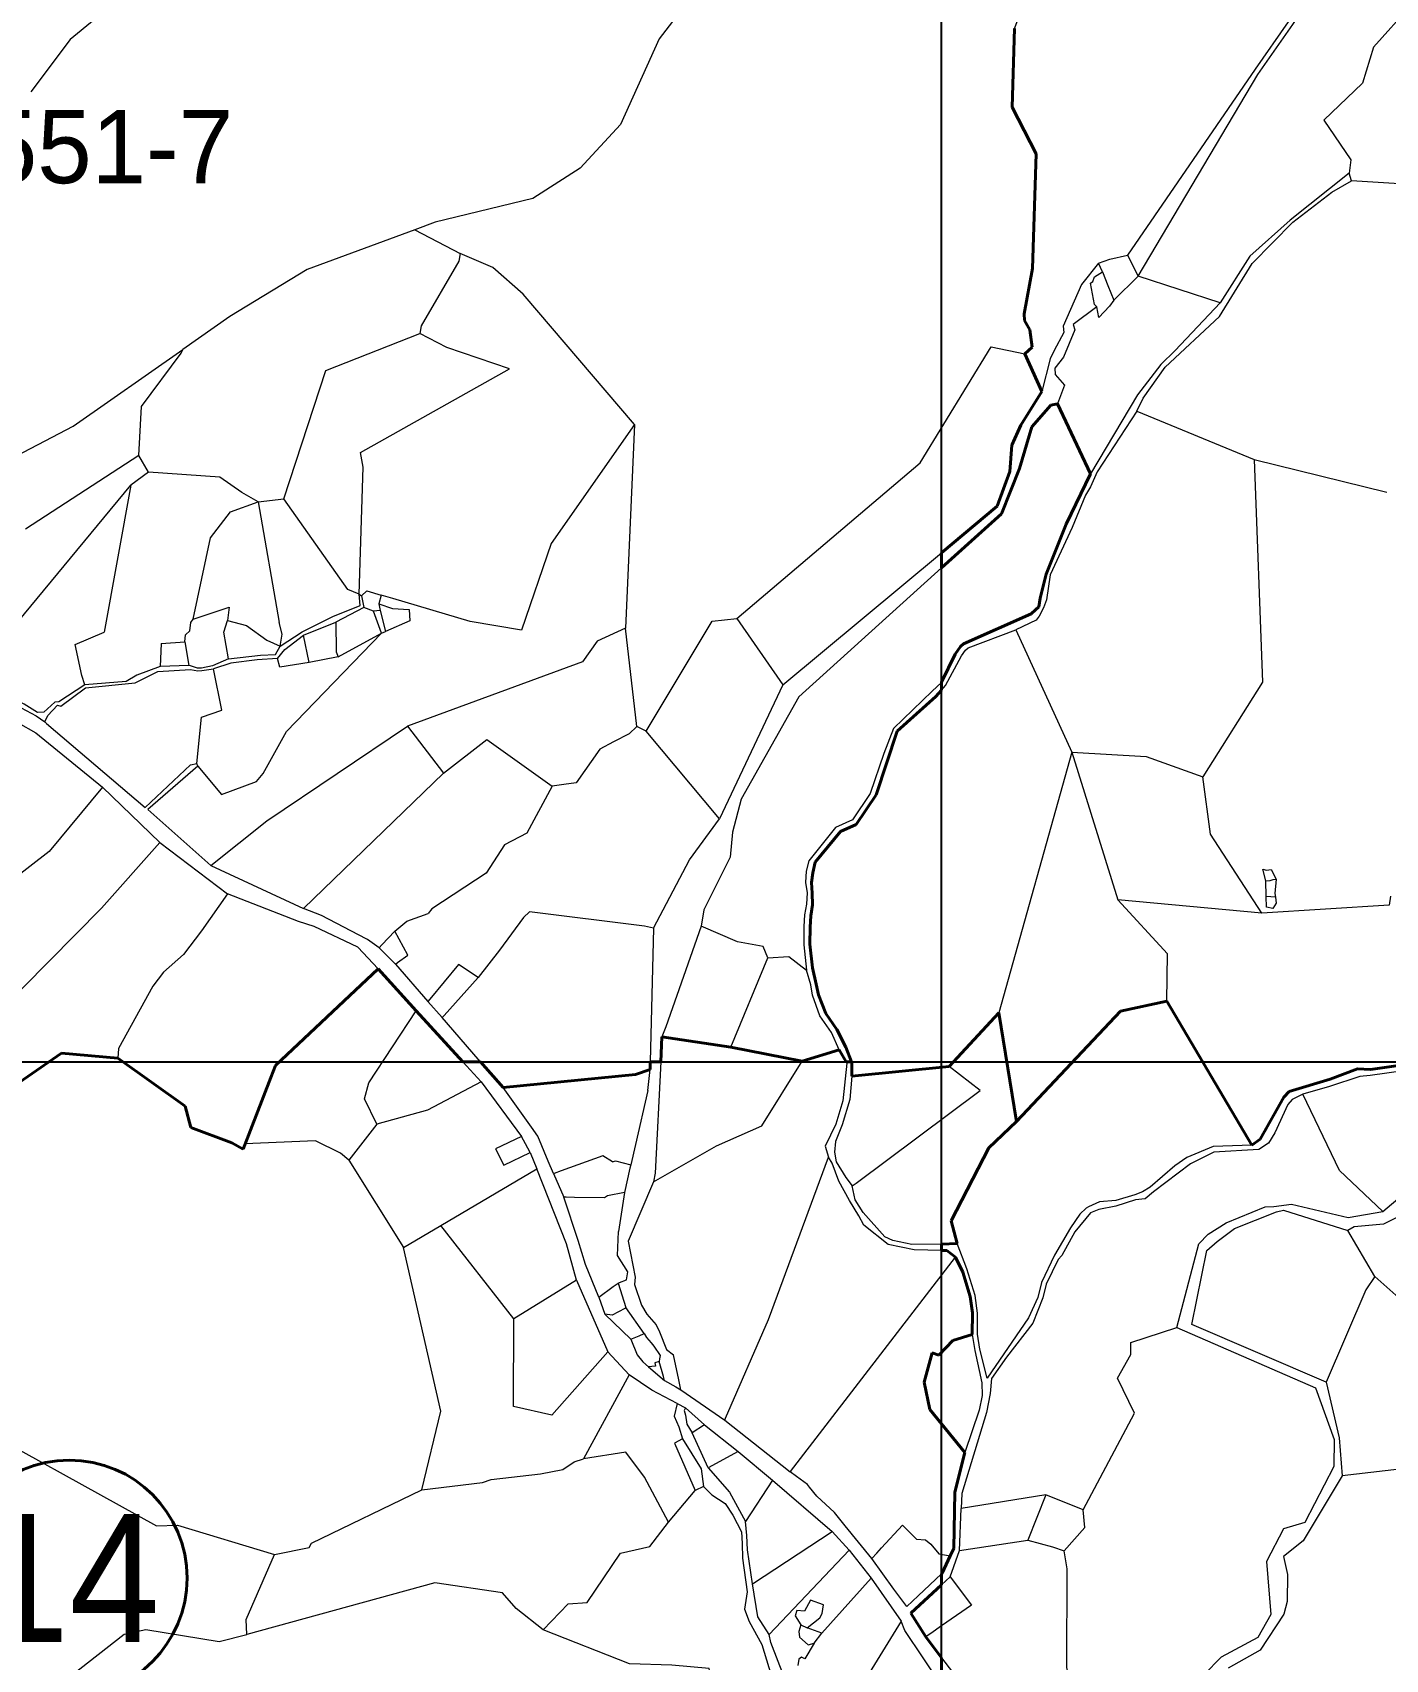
# Model space of a CAD drawing. Header units: metres. Extents: x 548568 to 557107, y 1817749 to 1829427.
# Drawn here: x 551503 to 552243, y 1823674 to 1824562 of the extents above; entities that cross this region are included whole.
import ezdxf
from ezdxf.enums import TextEntityAlignment as Align

# ---------------------------------------------------------------- set-up
doc = ezdxf.new("R2010")
doc.units = ezdxf.units.M
doc.header["$LTSCALE"] = 28
doc.linetypes.add('LONG_DASHED', pattern=[7.5, 6, -1.5])
for name, color, linetype, lineweight in [('10', 7, 'Continuous', 13), ('23', 7, 'Continuous', 13), ('31', 7, 'Continuous', 13), ('32', 7, 'Continuous', 13), ('34', 7, 'LONG_DASHED', 40), ('54', 7, 'Continuous', 25), ('63', 7, 'Continuous', 40)]:
    doc.layers.add(name, color=color, linetype=linetype, lineweight=lineweight)
doc.layers.add('55', color=7, linetype='Continuous')

msp = doc.modelspace()

# ---------------------------------------------------------------- linework, layer by layer
at = {"layer": '10'}
for p, q in [((552299.75, 1824476.6), (552224.05, 1824481.28)), ((551712.19, 1824454.57), (551737.1, 1824441.5)), ((552107.49, 1824429.22), (552094.22, 1824416.03)), ((552152.24, 1824414.69), (552107.49, 1824429.22)), ((552054.92, 1824366.16), (552045.62, 1824386.83)), ((552054.92, 1824366.16), (552045.62, 1824386.83)), ((552081.38, 1824321.28), (552063.4, 1824359.49)), ((552081.38, 1824321.28), (552063.4, 1824359.49)), ((552106.7, 1824355.47), (552170.83, 1824329.14)), ((551832.24, 1824348.11), (551827.33, 1824236.94)), ((551561.55, 1824331.28), (551499.64, 1824290.94)), ((551566.71, 1824322.21), (551561.55, 1824331.28)), ((552170.83, 1824329.14), (552243.34, 1824311.14)), ((551566.71, 1824322.21), (551557.19, 1824315.08)), ((551468.07, 1824207.48), (551557.19, 1824315.08)), ((551557.19, 1824315.08), (551542.54, 1824234.71)), ((551626.69, 1824306), (551640.64, 1824307.65)), ((551626.69, 1824306), (551638.17, 1824240.07)), ((551888.18, 1824242.15), (551913.37, 1824205.89)), ((551833.62, 1824183.12), (551827.33, 1824236.94)), ((552040.65, 1824236.09), (552071.26, 1824169.19)), ((552071.26, 1824169.19), (552031.36, 1824026.82)), ((552071.26, 1824169.19), (552096.35, 1824088.46)), ((551651.41, 1824083.79), (551727.97, 1824157.63)), ((552177.43, 1824090.34), (552177.27, 1824098.83)), ((552175.07, 1824081.18), (552096.35, 1824088.46)), ((552182.45, 1824089.96), (552177.43, 1824090.34)), ((551707.92, 1824076.81), (551719.51, 1824081.14)), ((551701.41, 1824071.38), (551707.92, 1824076.81)), ((551701.7, 1824053.4), (551702.82, 1824054.2)), ((552004.25, 1823997.43), (552031.36, 1824026.82)), ((552004.25, 1823997.43), (552031.36, 1824026.82)), ((552040.97, 1823967.49), (552031.36, 1824026.82)), ((552040.97, 1823967.49), (552031.36, 1824026.82)), ((552169.6, 1823954.57), (552123.12, 1824033.21)), ((552169.6, 1823954.57), (552123.12, 1824033.21)), ((551884.87, 1824007.96), (551847.28, 1824013.75)), ((551923.88, 1824000.39), (551944.19, 1824006.65)), ((551923.88, 1824000.39), (551944.19, 1824006.65)), ((551832.75, 1823993.15), (551760.61, 1823985.95)), ((551840.76, 1823995.88), (551832.75, 1823993.15)), ((551840.76, 1823995.88), (551832.75, 1823993.15)), ((551950.94, 1823992.2), (552004.25, 1823997.43)), ((551950.94, 1823992.2), (552004.25, 1823997.43)), ((551691.49, 1823965.93), (551676.17, 1823946.34)), ((551676.17, 1823946.34), (551706.12, 1823898.58)), ((551726.42, 1823910.54), (551778.99, 1823941.53)), ((551826.74, 1823928.62), (551817.5, 1823926.84)), ((551817.5, 1823926.84), (551815.87, 1823925.69)), ((551706.12, 1823898.58), (551726.42, 1823910.54)), ((551766.42, 1823859.62), (551726.42, 1823910.54)), ((552236.85, 1823882.84), (552222.04, 1823907.93)), ((551800.6, 1823880.76), (551766.42, 1823859.62)), ((551829.31, 1823829.08), (551804.35, 1823783.18)), ((551881.57, 1823804.26), (551882.04, 1823805.35)), ((551870.59, 1823801.65), (551863.83, 1823797.4)), ((551888.87, 1823787.23), (551872.61, 1823778.32)), ((551869.94, 1823768.07), (551865.45, 1823765.86)), ((551907.75, 1823771.56), (551892.99, 1823748.95)), ((551850.79, 1823748.56), (551865.45, 1823765.86)), ((552056.94, 1823763.48), (552010.67, 1823756.1)), ((552056.94, 1823763.48), (552047.19, 1823738.65)), ((552077.37, 1823755.27), (552056.94, 1823763.48)), ((551896.67, 1823714.81), (551940.36, 1823743.51)), ((551949.61, 1823733.21), (551905.8, 1823687.14)), ((552009.86, 1823733.07), (552047.19, 1823738.65)), ((551923.14, 1823692.52), (551926.69, 1823690.78)), ((551930.49, 1823682.41), (551934.72, 1823687.89))]:
    msp.add_line(p, q, dxfattribs=at)
for points in [[(552045.62, 1824386.83), (552049.55, 1824390.45), (552048.22, 1824399.82), (552045.44, 1824405.05), (552045.16, 1824408.63), (552049.72, 1824433.31), (552050.89, 1824462.59), (552051.8, 1824496.08), (552038.58, 1824521.6), (552039.93, 1824564.56), (552076.51, 1824658.5)], [(552045.62, 1824386.83), (552049.55, 1824390.45), (552048.22, 1824399.82), (552045.44, 1824405.05), (552045.16, 1824408.63), (552049.72, 1824433.31), (552050.89, 1824462.59), (552051.8, 1824496.08), (552038.58, 1824521.6), (552039.93, 1824564.56), (552076.51, 1824658.5)], [(551606.6, 1824618.49), (551563.26, 1824590.99), (551523.92, 1824558.41), (551502.54, 1824529.88)], [(552274.32, 1824615.44), (552279.87, 1824608.18), (552278.9, 1824605.1), (552274.74, 1824589.93), (552256.65, 1824577.34), (552236.02, 1824554.35), (552229.99, 1824534.71), (552208.92, 1824514.36), (552223.65, 1824492.76), (552222.72, 1824485.42)], [(551875.17, 1824592.66), (551860.95, 1824578.44), (551845.75, 1824558.88)], [(551845.75, 1824558.88), (551824.66, 1824512.13), (551802.58, 1824488.19), (551776.81, 1824471.61), (551723.44, 1824458.72), (551712.19, 1824454.57)], [(551712.19, 1824454.57), (551653.5, 1824432.93), (551611.16, 1824407.14), (551585.5, 1824389.19)], [(551737.1, 1824441.5), (551736.28, 1824437.34), (551715.68, 1824402.05), (551715.09, 1824397.82)], [(551832.24, 1824348.11), (551771.5, 1824419.34), (551754.86, 1824433.89), (551737.1, 1824441.5)], [(552085.86, 1824436.36), (552091.99, 1824438.49), (552101.72, 1824440.66)], [(552088.04, 1824431.64), (552090.96, 1824424.03), (552094.22, 1824416.03)], [(552094.22, 1824416.03), (552091.78, 1824412.75), (552086.02, 1824406.6), (552084.94, 1824412.51)], [(551640.64, 1824307.65), (551663.73, 1824377.6), (551715.09, 1824397.82)], [(551681.89, 1824255.41), (551683.99, 1824324.87), (551682.65, 1824332.86), (551763.93, 1824378.67), (551729.72, 1824390.28), (551715.09, 1824397.82)], [(551888.18, 1824242.15), (551988.43, 1824327.22), (552027.19, 1824390.58), (552045.62, 1824386.83)], [(551483.43, 1824325.21), (551486.93, 1824327), (551525.58, 1824347.26), (551585.5, 1824389.19)], [(551561.55, 1824331.28), (551562.94, 1824358.08), (551584.69, 1824387.17), (551585.5, 1824389.19)], [(551832.24, 1824348.11), (551786.75, 1824283.26), (551770.56, 1824235.76), (551742.49, 1824240.64), (551700.25, 1824253.05), (551693.9, 1824254.9)], [(552170.83, 1824329.14), (552175.35, 1824207.38), (552142.86, 1824155.79)], [(551626.69, 1824306), (551617.69, 1824311.04), (551605.73, 1824319.34), (551566.71, 1824322.21)], [(551591.19, 1824241.85), (551600.65, 1824286.27), (551611.5, 1824300.46), (551626.69, 1824306)], [(551681.89, 1824255.41), (551675.69, 1824257.99), (551640.64, 1824307.65)], [(551838.63, 1824180.66), (551874.76, 1824240.74), (551888.18, 1824242.15)], [(551593.72, 1824161.59), (551606.69, 1824146.02), (551625.79, 1824153.18), (551629.38, 1824157.6), (551642.2, 1824180.47), (551693.99, 1824234.26)], [(551827.33, 1824236.94), (551811.8, 1824229.75), (551803.82, 1824218.62), (551708.26, 1824183.34), (551727.97, 1824157.63)], [(551593.25, 1824162.94), (551595.69, 1824188.3), (551606.8, 1824192.05), (551602.3, 1824214.78)], [(551600.89, 1824107.28), (551631.39, 1824131.61), (551708.26, 1824183.34)], [(551833.62, 1824183.12), (551829.34, 1824179.21), (551820.75, 1824174.81), (551813.33, 1824170.89), (551800.38, 1824152.45), (551793.71, 1824151.52), (551787.39, 1824150.69)], [(551878.77, 1824132.76), (551838.63, 1824180.66), (551833.62, 1824183.12)], [(551727.97, 1824157.63), (551751.69, 1824176.19), (551787.39, 1824150.69)], [(552071.26, 1824169.19), (552111.88, 1824166.82), (552142.86, 1824155.79)], [(551541.66, 1824150.12), (551512.44, 1824114.98), (551471.77, 1824083.5), (551454.04, 1824080.75), (551430.81, 1824001.26), (551409.13, 1823965.71)], [(551787.39, 1824150.69), (551773.47, 1824124.95), (551761.27, 1824118.48), (551751.22, 1824103.06), (551721.62, 1824083.61), (551719.51, 1824081.14)], [(552175.07, 1824081.18), (552147.01, 1824124.43), (552142.86, 1824155.79)], [(551426.47, 1823968.09), (551541.11, 1824083.91), (551572.92, 1824119.76)], [(552177.27, 1824098.83), (552175.61, 1824105.23), (552177.53, 1824104.79), (552180.2, 1824105.06), (552182.8, 1824099.81)], [(552177.27, 1824098.83), (552179.54, 1824099.16), (552181.24, 1824099.54), (552182.8, 1824099.81)], [(552182.8, 1824099.81), (552182.19, 1824091.96), (552182.45, 1824089.96)], [(551609.93, 1824091.71), (551595.7, 1824071.65), (551585.95, 1824058.61), (551574.88, 1824049.08), (551569.16, 1824041.43), (551550.38, 1824007.34), (551549.99, 1824001.97)], [(552123.12, 1824033.21), (552123.49, 1824058.98), (552096.35, 1824088.46)], [(552245.38, 1824090.53), (552244.57, 1824085.56), (552175.07, 1824081.18)], [(552182.45, 1824089.96), (552182.85, 1824086.68), (552181.08, 1824083.85), (552177.53, 1824084.56), (552177.43, 1824090.34)], [(551842.69, 1824072.99), (551837.7, 1824074.16), (551774.87, 1824081.87), (551771.66, 1824078.81), (551758.5, 1824060.98), (551746.81, 1824046.07)], [(551701.41, 1824071.38), (551694.29, 1824063.86), (551692.77, 1824062.25)], [(551702.82, 1824054.2), (551708.53, 1824058.26), (551701.41, 1824071.38)], [(551905.05, 1824056.87), (551902.63, 1824063.11), (551888.5, 1824065.58), (551868.63, 1824074.07)], [(551746.81, 1824046.07), (551736.04, 1824053.21), (551720.39, 1824034.31), (551719.34, 1824033.04)], [(551923.88, 1824000.39), (551884.87, 1824007.96), (551905.05, 1824056.87)], [(551905.05, 1824056.87), (551916.58, 1824057.64), (551926.23, 1824050.13)], [(551692.18, 1824050.87), (551648.24, 1824009.59), (551636.11, 1823997.93), (551633.55, 1823991.44), (551619.4, 1823955.2)], [(551692.18, 1824050.87), (551648.24, 1824009.59), (551636.11, 1823997.93), (551633.55, 1823991.44), (551619.4, 1823955.2)], [(551746.81, 1824046.07), (551728.31, 1824025.34), (551727.28, 1824024.18)], [(551691.49, 1823965.93), (551684.7, 1823979.83), (551687.11, 1823988.63), (551712.91, 1824027.84)], [(552123.12, 1824033.21), (552097.88, 1824027.69), (552040.97, 1823967.49)], [(552123.12, 1824033.21), (552097.88, 1824027.69), (552040.97, 1823967.49)], [(551842.71, 1823934.47), (551877.06, 1823954.15), (551901.86, 1823965.03), (551923.88, 1824000.39), (551884.87, 1824007.96), (551847.28, 1824013.75)], [(551549.99, 1824001.97), (551519.31, 1824004.84), (551443.58, 1823952.59)], [(551549.99, 1824001.97), (551519.31, 1824004.84), (551443.58, 1823952.59)], [(551549.99, 1824001.97), (551586.73, 1823975.72), (551589.91, 1823964.14), (551612.3, 1823955.81), (551618.39, 1823952.38), (551619.4, 1823955.2)], [(551549.99, 1824001.97), (551586.73, 1823975.72), (551589.91, 1823964.14), (551612.3, 1823955.81), (551618.39, 1823952.38), (551619.4, 1823955.2)], [(551832.75, 1823993.15), (551762.9, 1823986.18), (551760.61, 1823985.95)], [(551951.26, 1823932.21), (551953.42, 1823933.65), (552021.17, 1823984.35), (552004.25, 1823997.43)], [(551748.56, 1823989.12), (551719.18, 1823973.61), (551691.49, 1823965.93)], [(552241.15, 1823918.31), (552217.45, 1823940.69), (552197.48, 1823982.35)], [(552040.97, 1823967.49), (552025.79, 1823953.04), (552005.25, 1823913.16), (552008.66, 1823900.69)], [(552040.97, 1823967.49), (552025.79, 1823953.04), (552005.25, 1823913.16), (552008.66, 1823900.69)], [(551676.17, 1823946.34), (551671.59, 1823950.05), (551658, 1823956.88), (551619.4, 1823955.2)], [(551770.61, 1823959.31), (551756.43, 1823952.43), (551760.87, 1823943.49), (551775.3, 1823950.58)], [(551820.19, 1823945.35), (551815.03, 1823948.67), (551792.26, 1823940.47), (551788.47, 1823939.11), (551788.03, 1823938.95)], [(551820.19, 1823945.35), (551821.92, 1823945.89), (551830.35, 1823943.79)], [(551882.04, 1823805.35), (551905.49, 1823859.35), (551938.34, 1823947.99)], [(551815.87, 1823925.69), (551799.5, 1823925.96), (551794.95, 1823926.03), (551793.72, 1823926.05)], [(551716.16, 1823766.18), (551726.51, 1823809.1), (551706.12, 1823898.58)], [(551917.33, 1823776.12), (551917.45, 1823776.28), (552007.72, 1823893.37)], [(552236.85, 1823882.84), (552231.86, 1823875.43), (552210.21, 1823825.1)], [(552236.85, 1823882.84), (552249.97, 1823871.18), (552264.31, 1823838.2), (552264.9, 1823799.38), (552257.68, 1823778.97)], [(551817.77, 1823841.68), (551787.08, 1823807.02), (551766.13, 1823811.8), (551766.42, 1823859.62)], [(552016.7, 1823851.12), (552006.18, 1823847.87), (551998.61, 1823839.73), (551994.92, 1823840.97), (551990.6, 1823825.01), (551993.6, 1823810.18), (552012.75, 1823786.56)], [(552016.7, 1823851.12), (552006.18, 1823847.87), (551998.61, 1823839.73), (551994.92, 1823840.97), (551990.6, 1823825.01), (551993.6, 1823810.18), (552012.75, 1823786.56)], [(552077.37, 1823755.27), (552105.48, 1823808.08), (552096.16, 1823827.29), (552103.46, 1823840.18), (552103.38, 1823846.78), (552128.58, 1823854.81)], [(551457.05, 1823809.56), (551571.14, 1823746.58), (551582.52, 1823746.83), (551635.51, 1823730.96)], [(551850.79, 1823748.56), (551837.69, 1823773.07), (551827.55, 1823786.84), (551804.35, 1823783.18)], [(551858.56, 1823793.99), (551854.17, 1823791.72), (551865.45, 1823765.86)], [(551716.16, 1823766.18), (551749.15, 1823770.27), (551754.06, 1823771.92), (551780.84, 1823774.88), (551793.17, 1823777.39), (551799.31, 1823781.43), (551804.35, 1823783.18)], [(552257.68, 1823778.97), (552250.25, 1823777.58), (552218.99, 1823773.86)], [(551635.51, 1823730.96), (551654.53, 1823734.75), (551655.76, 1823737.08), (551716.16, 1823766.18)], [(552067.07, 1823732.93), (552078.36, 1823745.64), (552077.37, 1823755.27)], [(551782.31, 1823689.79), (551795.97, 1823703.89), (551806.41, 1823704.69), (551824.57, 1823731.56), (551840.72, 1823735.3), (551850.79, 1823748.56)], [(551967.32, 1823734.49), (551978.66, 1823746.84), (551986.3, 1823739.34), (551991.25, 1823738.83), (551994.1, 1823736.55), (551998.58, 1823731.31), (552004.79, 1823730.09)], [(551961.93, 1823728.62), (551964.61, 1823731.54), (551967.32, 1823734.49)], [(552047.19, 1823738.65), (552060.63, 1823735.06), (552067.07, 1823732.93)], [(552101.11, 1823598.56), (552090.17, 1823614.5), (552089.69, 1823625.88), (552090.92, 1823629.87), (552082.37, 1823637.82), (552070.16, 1823661.66), (552068.5, 1823669.09), (552068.72, 1823723.11), (552067.07, 1823732.93)], [(551620.47, 1823687.19), (551620.16, 1823695.41), (551635.51, 1823730.96)], [(551782.31, 1823689.79), (551767.63, 1823701.47), (551760.09, 1823710.02), (551723.16, 1823715.5), (551620.47, 1823687.19)], [(551961.6, 1823718.05), (551934.72, 1823687.89), (551926.69, 1823690.78)], [(552004.76, 1823718.62), (552016.48, 1823703.18), (552000, 1823691.86)], [(551926.69, 1823690.78), (551933.6, 1823696.25), (551934.79, 1823698.72), (551935.49, 1823703.47), (551928.51, 1823705.9), (551925.22, 1823699.96), (551921, 1823700.29), (551920.09, 1823697.44), (551923.14, 1823692.52)], [(551486.63, 1823635.1), (551553.39, 1823687.3), (551565.38, 1823689.92), (551605.44, 1823683.45), (551620.47, 1823687.19)], [(551872.47, 1823652), (551875.13, 1823656.85), (551873.05, 1823668.55), (551852.7, 1823670.46), (551829.55, 1823671.12), (551782.31, 1823689.79)], [(551978, 1823694.53), (551950.36, 1823649.48), (551947.09, 1823645.06), (551941.35, 1823641.33), (551939.1, 1823640.99), (551937.38, 1823638.58), (551928.72, 1823635.85), (551924.09, 1823635.64), (551909.41, 1823636.29)], [(551923.14, 1823692.52), (551922.13, 1823688.82), (551922.51, 1823685.78), (551927.21, 1823681.61), (551930.49, 1823682.41)], [(552000, 1823691.86), (551998.69, 1823690.96), (551995.4, 1823688.7), (551991.43, 1823685.97)], [(551930.49, 1823682.41), (551925.34, 1823673.88), (551923.48, 1823674.76), (551922.08, 1823673.73), (551921.55, 1823670.17)]]:
    msp.add_lwpolyline(points, dxfattribs=at)
at = {"layer": '23'}
for p, q in [((552224.05, 1824481.28), (552222.72, 1824485.42)), ((551593.72, 1824161.59), (551593.25, 1824162.94)), ((551541.66, 1824150.12), (551572.92, 1824119.76)), ((551572.92, 1824119.76), (551609.93, 1824091.71)), ((551600.89, 1824107.28), (551651.41, 1824083.79)), ((551692.77, 1824062.25), (551686.34, 1824066.82)), ((551692.77, 1824062.25), (551701.7, 1824053.4)), ((551692.18, 1824050.87), (551712.91, 1824027.84)), ((551692.18, 1824050.87), (551712.91, 1824027.84)), ((551712.91, 1824027.84), (551738.54, 1824000)), ((551712.91, 1824027.84), (551738.54, 1824000)), ((551738.54, 1824000), (551748.56, 1823989.12)), ((551748.22, 1824000), (551760.61, 1823985.95)), ((551748.22, 1824000), (551760.61, 1823985.95)), ((551944.19, 1824006.65), (551947.89, 1824000)), ((551944.19, 1824006.65), (551947.89, 1824000)), ((551748.56, 1823989.12), (551770.61, 1823959.31)), ((551775.3, 1823950.58), (551778.99, 1823941.53)), ((551788.03, 1823938.95), (551785.15, 1823945.84)), ((551788.03, 1823938.95), (551793.72, 1823926.05)), ((552008.66, 1823900.69), (552000, 1823900.5)), ((552008.66, 1823900.69), (552000, 1823900.5)), ((551800.6, 1823880.76), (551817.77, 1823841.68)), ((551812.73, 1823871.54), (551816.02, 1823862.1)), ((551816.02, 1823862.1), (551830.25, 1823848.5)), ((551817.77, 1823841.68), (551829.31, 1823829.08)), ((551840.02, 1823833.44), (551848.65, 1823826.02)), ((551860.11, 1823810.98), (551870.59, 1823801.65)), ((551870.59, 1823801.65), (551888.87, 1823787.23)), ((551888.87, 1823787.23), (551907.75, 1823771.56)), ((551907.75, 1823771.56), (551940.36, 1823743.51)), ((552009.86, 1823733.07), (552010.67, 1823756.1)), ((551940.36, 1823743.51), (551949.61, 1823733.21)), ((551961.93, 1823728.62), (551947.38, 1823746.54)), ((551949.61, 1823733.21), (551961.6, 1823718.05)), ((552004.76, 1823718.62), (552009.86, 1823733.07)), ((551961.6, 1823718.05), (551978, 1823694.53)), ((552000, 1823720.3), (551987.3, 1823708.33)), ((552004.76, 1823718.62), (552000, 1823714.23)), ((552000, 1823714.23), (551989.67, 1823704.71))]:
    msp.add_line(p, q, dxfattribs=at)
for points in [[(552106.7, 1824355.47), (552110.22, 1824362.53), (552122.27, 1824379.44), (552151.9, 1824407.16), (552169.7, 1824436.21), (552191.9, 1824458.63), (552213.23, 1824475.17), (552224.05, 1824481.28)], [(552222.72, 1824485.42), (552190.52, 1824459.79), (552168.56, 1824440.17), (552152.24, 1824414.69)], [(552152.24, 1824414.69), (552127.77, 1824388.58), (552119.87, 1824380.92), (552107.05, 1824364.45), (552081.38, 1824321.28)], [(552106.7, 1824355.47), (552085.12, 1824322.39), (552081.38, 1824314.21), (552078.66, 1824309.57), (552071.39, 1824291.94), (552059.35, 1824266), (552057.3, 1824252.48), (552055.72, 1824247.99), (552053.4, 1824243.39), (552051.67, 1824241.25), (552040.65, 1824236.09)], [(552000, 1824207.38), (552007.42, 1824222.75), (552010.36, 1824226.98), (552012.02, 1824228.32), (552049.07, 1824244.78), (552051.29, 1824246.95), (552053.13, 1824248.54), (552053.96, 1824253.34), (552057.27, 1824266.47), (552068.1, 1824293.82), (552076.26, 1824310.97), (552078.65, 1824315.56), (552081.38, 1824321.28)], [(552000, 1824207.38), (552007.42, 1824222.75), (552010.36, 1824226.98), (552012.02, 1824228.32), (552049.07, 1824244.78), (552051.29, 1824246.95), (552053.13, 1824248.54), (552053.96, 1824253.34), (552057.27, 1824266.47), (552068.1, 1824293.82), (552076.26, 1824310.97), (552078.65, 1824315.56), (552081.38, 1824321.28)], [(552000, 1824203.12), (552002.21, 1824205.64), (552010.98, 1824221.8), (552013.15, 1824224.82), (552014.65, 1824226.14), (552040.65, 1824236.09)], [(552000, 1824207.38), (551999.93, 1824207.24), (551994.95, 1824202.5), (551973.85, 1824182.06), (551968.46, 1824168.42), (551961.12, 1824146.59), (551951.46, 1824132.26), (551942.19, 1824127.99), (551927.55, 1824109.86), (551926.04, 1824104.22), (551925.64, 1824098.05), (551926.54, 1824092.31), (551926.28, 1824086.12), (551925.23, 1824080.39), (551924.79, 1824073.89), (551924.89, 1824063.86), (551926.23, 1824050.13)], [(551495.31, 1824194.73), (551497.19, 1824193.41), (551505.41, 1824188.94), (551510.08, 1824185.78)], [(551950.79, 1824000), (551947.69, 1824008.1), (551942.82, 1824017.72), (551936.76, 1824026.37), (551932.82, 1824036.7), (551929.49, 1824051.37), (551928.01, 1824064.34), (551928.19, 1824073.62), (551928.64, 1824079.72), (551929.49, 1824085.72), (551929.3, 1824092.2), (551928.9, 1824098.06), (551929.67, 1824103.3), (551930.92, 1824109.14), (551944.77, 1824125.78), (551953.34, 1824129.67), (551964.32, 1824145.88), (551971.77, 1824168.67), (551975.77, 1824180.6), (551996.93, 1824199.62), (552000, 1824203.12)], [(551950.79, 1824000), (551947.69, 1824008.1), (551942.82, 1824017.72), (551936.76, 1824026.37), (551932.82, 1824036.7), (551929.49, 1824051.37), (551928.01, 1824064.34), (551928.19, 1824073.62), (551928.64, 1824079.72), (551929.49, 1824085.72), (551929.3, 1824092.2), (551928.9, 1824098.06), (551929.67, 1824103.3), (551930.92, 1824109.14), (551944.77, 1824125.78), (551953.34, 1824129.67), (551964.32, 1824145.88), (551971.77, 1824168.67), (551975.77, 1824180.6), (551996.93, 1824199.62), (552000, 1824203.12)], [(551510.08, 1824185.78), (551511.1, 1824184.84), (551564.98, 1824138.93), (551589.69, 1824162.19), (551593.25, 1824162.94)], [(551495.54, 1824185.15), (551505.11, 1824179.82), (551541.66, 1824150.12)], [(551593.72, 1824161.59), (551566.46, 1824137.89), (551600.89, 1824107.28)], [(551692.18, 1824050.87), (551681.13, 1824062.75), (551657.3, 1824073.89), (551648.66, 1824076.74), (551609.93, 1824091.71)], [(551686.34, 1824066.82), (551685.74, 1824067.25), (551661.25, 1824079.87), (551651.41, 1824083.79)], [(551701.7, 1824053.4), (551719.34, 1824033.04), (551727.28, 1824024.18)], [(551944.19, 1824006.65), (551939.87, 1824016.06), (551933.51, 1824025.19), (551929.48, 1824036.37), (551928.56, 1824042.13), (551926.23, 1824050.13)], [(551748.22, 1824000), (551746.91, 1824001.49), (551727.28, 1824024.18)], [(551947.89, 1824000), (551948.33, 1823999.21), (551946.1, 1823978.75), (551942.3, 1823965.9), (551936.39, 1823954.02), (551938.34, 1823947.99)], [(551950.79, 1824000), (551950.94, 1823999.61), (551950.94, 1823992.2)], [(551950.79, 1824000), (551950.94, 1823999.61), (551950.94, 1823992.2)], [(552257.4, 1824000), (552253.48, 1823998.6), (552234.33, 1823995.88), (552227.22, 1823996.21), (552212.29, 1823990.46), (552199.83, 1823986.61), (552189.92, 1823983.88), (552187.04, 1823980.69), (552177.59, 1823963.26), (552174.18, 1823957.71), (552169.6, 1823954.57)], [(552257.4, 1824000), (552253.48, 1823998.6), (552234.33, 1823995.88), (552227.22, 1823996.21), (552212.29, 1823990.46), (552199.83, 1823986.61), (552189.92, 1823983.88), (552187.04, 1823980.69), (552177.59, 1823963.26), (552174.18, 1823957.71), (552169.6, 1823954.57)], [(552262.37, 1824000), (552258.31, 1823997.64), (552252.52, 1823995.12), (552234.27, 1823992.58), (552228.51, 1823992.01), (552212.05, 1823986.54), (552197.48, 1823982.35)], [(551950.94, 1823992.2), (551949.91, 1823979.36), (551945.83, 1823965.62), (551942.03, 1823956.45), (551941.51, 1823950.6), (551942.55, 1823945.32), (551947.72, 1823936.88), (551951.26, 1823932.21)], [(551785.15, 1823945.84), (551779.46, 1823959.46), (551776.02, 1823964.29), (551772.41, 1823969.37), (551760.61, 1823985.95)], [(552197.48, 1823982.35), (552191.56, 1823979.51), (552189.21, 1823976.76), (552182.2, 1823961.21), (552178.63, 1823955.5), (552173.46, 1823952.21), (552148.86, 1823950.71), (552136, 1823944.34), (552129.3, 1823939.24), (552115.92, 1823928.98), (552111.29, 1823925.23), (552105.96, 1823924.66), (552095.29, 1823921.12), (552086.01, 1823919.37), (552081.49, 1823917.59), (552072.78, 1823907.2), (552065.79, 1823894.3), (552063.73, 1823892.09), (552057.27, 1823878.63), (552055.31, 1823871.01), (552049.92, 1823857.3), (552035.51, 1823838.69), (552027.38, 1823827.05), (552026.66, 1823818.8), (552024.69, 1823808.41), (552011.12, 1823764.22), (552010.67, 1823756.1)], [(551775.3, 1823950.58), (551772.8, 1823955.26), (551770.61, 1823959.31)], [(552169.6, 1823954.57), (552148.39, 1823953.79), (552134.1, 1823947.75), (552127.46, 1823943.13), (552113.94, 1823931.61), (552109.85, 1823929.08), (552105.63, 1823927.4), (552095.35, 1823924.22), (552086.36, 1823923.62), (552080.32, 1823920.84), (552079.02, 1823920.11), (552075.68, 1823916.79), (552070.42, 1823909.39), (552061.78, 1823894.38), (552054.64, 1823879.5), (552052.57, 1823871.31), (552047.51, 1823860.17), (552024.98, 1823827.13), (552021.02, 1823843.06), (552019.77, 1823851.32), (552019.61, 1823862.68), (552018.37, 1823872.39), (552013.85, 1823886.89), (552008.66, 1823900.69)], [(552000, 1823896.94), (551985.06, 1823897.31), (551970.79, 1823900.16), (551957.58, 1823910.8), (551954.86, 1823915.98), (551949.67, 1823924.34), (551943.94, 1823934.84), (551940.33, 1823944.58), (551938.34, 1823947.99)], [(551800.6, 1823880.76), (551795.2, 1823900.52), (551778.99, 1823941.53)], [(552000, 1823900.5), (551983.73, 1823900.15), (551973.38, 1823902.39), (551969.06, 1823904.47), (551957.13, 1823917.69), (551952.91, 1823924.61), (551951.26, 1823932.21)], [(551812.73, 1823871.54), (551805.6, 1823889.3), (551801.48, 1823902.42), (551793.72, 1823926.05)], [(552000, 1823896.94), (552002.87, 1823896.87), (552007.72, 1823893.37)], [(552000, 1823896.94), (552002.87, 1823896.87), (552007.72, 1823893.37)], [(552007.72, 1823893.37), (552011.7, 1823885.1), (552015.6, 1823871.9), (552017.03, 1823862.99), (552016.7, 1823851.12)], [(552007.72, 1823893.37), (552011.7, 1823885.1), (552015.6, 1823871.9), (552017.03, 1823862.99), (552016.7, 1823851.12)], [(551830.25, 1823848.5), (551833.74, 1823839.9), (551836.91, 1823836.18), (551840.02, 1823833.44)], [(552016.7, 1823851.12), (552018.27, 1823842.27), (552022.06, 1823824.72), (552022.24, 1823817.77), (552020.57, 1823809.77), (552012.75, 1823786.56)], [(551855.57, 1823813.36), (551841.7, 1823820.64), (551829.31, 1823829.08)], [(551857.65, 1823820.88), (551881.57, 1823804.26), (551917.33, 1823776.12)], [(552004.79, 1823730.09), (552006.79, 1823734.2), (552007.38, 1823764.87), (552012.75, 1823786.56)], [(552012.75, 1823786.56), (552007.38, 1823764.87), (552006.79, 1823734.2), (552004.79, 1823730.09)], [(551927.85, 1823767.75), (551926.76, 1823769.09), (551920.85, 1823773.5), (551917.33, 1823776.12)], [(551947.38, 1823746.54), (551941.51, 1823753.78), (551931.92, 1823762.74), (551927.85, 1823767.75)], [(551987.3, 1823708.33), (551981.01, 1823702.4), (551973.99, 1823711.94), (551961.93, 1823728.62)], [(552000, 1823720.3), (552000.39, 1823720.67), (552004.79, 1823730.09)], [(552000, 1823720.3), (552000.39, 1823720.67), (552004.79, 1823730.09)], [(552000, 1823714.23), (551983.31, 1823698.84), (551991.43, 1823685.97)], [(551989.67, 1823704.71), (551983.31, 1823698.84), (551991.43, 1823685.97)], [(552000, 1823659.44), (551979.97, 1823689.46), (551978, 1823694.53)], [(552000, 1823674.36), (551993.7, 1823682.58), (551991.43, 1823685.97)], [(552000, 1823674.36), (551993.7, 1823682.58), (551991.43, 1823685.97)], [(552000, 1823674.36), (552028.16, 1823637.63), (552032.04, 1823632.97)]]:
    msp.add_lwpolyline(points, dxfattribs=at)
at = {"layer": '31'}
for p, q in [((551684.47, 1824248.22), (551669.19, 1824240.27)), ((551683.1, 1824254.6), (551684.47, 1824248.22)), ((551693.9, 1824254.9), (551692.68, 1824250.17)), ((551651.45, 1824233.01), (551669.19, 1824240.27)), ((551693.24, 1824246.56), (551689.76, 1824246.12)), ((551526.74, 1824227.92), (551542.54, 1824234.71)), ((551670.31, 1824221.18), (551693.99, 1824234.26)), ((551693.99, 1824234.26), (551696.15, 1824235.04)), ((551573.75, 1824228.62), (551573.09, 1824216.05)), ((551588.76, 1824216.45), (551573.09, 1824216.05)), ((551554.47, 1824207.8), (551531.95, 1824205.96))]:
    msp.add_line(p, q, dxfattribs=at)
for points in [[(551683.1, 1824254.6), (551685.99, 1824257.39), (551693.9, 1824254.9)], [(551591.19, 1824241.85), (551610.82, 1824248.36), (551609.91, 1824241.1)], [(551693.99, 1824234.26), (551689.76, 1824246.12), (551684.47, 1824248.22)], [(551692.68, 1824250.17), (551693.24, 1824246.56), (551696.15, 1824235.04)], [(551692.68, 1824250.17), (551700, 1824247.59), (551709.1, 1824247.16), (551709.58, 1824240.9), (551696.15, 1824235.04)], [(551586.62, 1824229.47), (551586.99, 1824233.36), (551589.4, 1824235.55), (551589.81, 1824240.03), (551591.19, 1824241.85)], [(551610.54, 1824220.22), (551607.94, 1824234.76), (551609.91, 1824241.1)], [(551609.91, 1824241.1), (551620.38, 1824238.37), (551631.38, 1824230.4), (551638.67, 1824227.07)], [(551638.67, 1824227.07), (551639.78, 1824233.56), (551638.17, 1824240.07)], [(551669.19, 1824240.27), (551669.2, 1824223.93), (551670.31, 1824221.18)], [(551637.23, 1824220.37), (551641.3, 1824225.29), (551651.45, 1824233.01)], [(551670.31, 1824221.18), (551654.45, 1824218.22), (551651.45, 1824233.01)], [(551531.95, 1824205.96), (551530.37, 1824211.15), (551526.74, 1824227.92)], [(551573.75, 1824228.62), (551586.62, 1824229.47), (551588.76, 1824216.45)], [(551610.54, 1824220.22), (551627.93, 1824222.19), (551636.06, 1824222.45), (551638.67, 1824227.07)], [(551573.09, 1824216.05), (551560.35, 1824211.17), (551554.47, 1824207.8)], [(551610.54, 1824220.22), (551601.72, 1824216.4), (551595.63, 1824215.1), (551593.59, 1824215.07), (551589.69, 1824216.3), (551588.76, 1824216.45)], [(551654.45, 1824218.22), (551638.53, 1824215.65), (551637.23, 1824220.37)], [(551531.95, 1824205.96), (551517.78, 1824196.6), (551515.54, 1824196.51)], [(551515.54, 1824196.51), (551509.54, 1824190.95), (551506.03, 1824190.94), (551498.75, 1824195.43), (551496.5, 1824196.69)]]:
    msp.add_lwpolyline(points, dxfattribs=at)
at = {"layer": '32'}
for p, q in [((552088.04, 1824431.64), (552085.86, 1824436.36)), ((552101.72, 1824440.66), (552107.49, 1824429.22)), ((551913.37, 1824205.89), (552000, 1824278.12)), ((551681.89, 1824255.41), (551683.1, 1824254.6)), ((551913.37, 1824205.89), (551878.77, 1824132.76)), ((551847.28, 1824013.75), (551846.6, 1824000)), ((551847.28, 1824013.75), (551846.6, 1824000)), ((551840.86, 1824000), (551840.76, 1823995.88)), ((551839.5, 1823984.42), (551840.76, 1823995.88)), ((551839.5, 1823984.42), (551832.85, 1823954.88)), ((551832.85, 1823954.88), (551830.35, 1823943.79)), ((551826.74, 1823928.62), (551823.54, 1823907.38)), ((551823.27, 1823879.1), (551824.04, 1823879.39)), ((551823.27, 1823879.1), (551827.62, 1823865.74)), ((551827.62, 1823865.74), (551826.92, 1823865.35)), ((551837.55, 1823851.62), (551827.62, 1823865.74)), ((551855.57, 1823813.36), (551860.11, 1823810.98)), ((551872.61, 1823778.32), (551863.83, 1823797.4))]:
    msp.add_line(p, q, dxfattribs=at)
for points in [[(552222.97, 1824612.2), (552221.93, 1824604.24), (552202.83, 1824587.41), (552189.46, 1824568.11), (552171.37, 1824542.22), (552101.72, 1824440.66)], [(552107.49, 1824429.22), (552172.89, 1824539.41), (552191.91, 1824566.7), (552204.76, 1824586.03), (552207.59, 1824587.01), (552224.21, 1824602.85), (552226.41, 1824604.8), (552229.06, 1824610.88), (552234.71, 1824611.47), (552248.93, 1824609.82), (552258.86, 1824611.33), (552274.32, 1824615.44)], [(552085.86, 1824436.36), (552076.58, 1824424.57), (552066.52, 1824401.81), (552066.85, 1824398.52), (552061.65, 1824388.52), (552059.37, 1824384.09), (552054.92, 1824366.16)], [(552084.94, 1824412.51), (552083.62, 1824413.69), (552081.51, 1824425.39), (552082.73, 1824426.22), (552083.53, 1824428.77), (552088.04, 1824431.64)], [(552084.94, 1824412.51), (552072.04, 1824402.77), (552072.94, 1824399.97), (552066.7, 1824384.97), (552061.88, 1824378.93), (552062.08, 1824375.47), (552067.21, 1824369.61), (552063.4, 1824359.49)], [(552000, 1824278.12), (552030.41, 1824303.48), (552037.4, 1824322.42), (552038.47, 1824336.81), (552043.41, 1824347.89), (552054.92, 1824366.16)], [(552000, 1824278.12), (552030.41, 1824303.48), (552037.4, 1824322.42), (552038.47, 1824336.81), (552043.41, 1824347.89), (552054.92, 1824366.16)], [(552000, 1824269.79), (552032.86, 1824299.46), (552042.62, 1824324.07), (552049.38, 1824346.82), (552059.69, 1824358.72), (552063.4, 1824359.49)], [(552000, 1824269.79), (552032.86, 1824299.46), (552042.62, 1824324.07), (552049.38, 1824346.82), (552059.69, 1824358.72), (552063.4, 1824359.49)], [(552000, 1824269.79), (551922.01, 1824199.36), (551890.55, 1824143.44), (551885.78, 1824125.51), (551884.53, 1824111.83), (551870.25, 1824083.08), (551868.63, 1824074.07)], [(551638.67, 1824227.07), (551650.63, 1824234.95), (551667.38, 1824243.37), (551682.46, 1824249.35), (551681.89, 1824255.41)], [(551510.08, 1824185.78), (551511.79, 1824189.18), (551516.97, 1824194.86), (551518.77, 1824194.36), (551532.4, 1824204.35), (551559.42, 1824207.02), (551571.91, 1824213.17), (551589.7, 1824214.43), (551593.65, 1824213.62), (551595.9, 1824213.76), (551602.3, 1824214.78)], [(551637.23, 1824220.37), (551626.16, 1824219.55), (551611.67, 1824217.72), (551602.3, 1824214.78)], [(551842.69, 1824072.99), (551862.38, 1824110.34), (551878.77, 1824132.76)], [(551842.69, 1824072.99), (551840.86, 1824000), (551840.76, 1823995.88)], [(551868.63, 1824074.07), (551849.44, 1824019.11), (551847.28, 1824013.75)], [(551846.6, 1824000), (551843.6, 1823939.13), (551842.71, 1823934.47)], [(552241.15, 1823918.31), (552302.15, 1823969.81), (552366.66, 1823991.3)], [(551830.35, 1823943.79), (551829.71, 1823942), (551826.74, 1823928.62)], [(551842.71, 1823934.47), (551828.83, 1823902.07), (551832.64, 1823882.36), (551832.28, 1823878.39), (551836.06, 1823867.07)], [(552274.71, 1823930.71), (552260.65, 1823920.94), (552241.5, 1823911.37)], [(552128.58, 1823854.81), (552140.69, 1823900.56), (552145.67, 1823905.82), (552155.61, 1823912), (552176.81, 1823920.75), (552181.56, 1823921.03), (552191.19, 1823922.2), (552222.18, 1823915), (552241.15, 1823918.31)], [(552210.21, 1823825.1), (552136.74, 1823856.54), (552144.94, 1823897.03), (552150.55, 1823901.85), (552160.07, 1823908.92), (552183.13, 1823918.04), (552186.88, 1823919.05), (552222.04, 1823907.93)], [(552241.5, 1823911.37), (552225.54, 1823909.85), (552222.04, 1823907.93)], [(551824.04, 1823879.39), (551827.94, 1823880.85), (551828.72, 1823885.38), (551822.96, 1823894.19), (551823.54, 1823907.38)], [(551812.73, 1823871.54), (551820.66, 1823877.23), (551823.27, 1823879.1)], [(551836.06, 1823867.07), (551838.99, 1823862.12), (551844.07, 1823856.39), (551846.03, 1823852.59)], [(551826.92, 1823865.35), (551820.15, 1823861.57), (551816.02, 1823862.1)], [(551830.25, 1823848.5), (551834.78, 1823850.43), (551837.55, 1823851.62)], [(551837.55, 1823851.62), (551838.85, 1823849.45), (551841.38, 1823846.47)], [(551846.03, 1823852.59), (551849.84, 1823842.86), (551853.53, 1823840)], [(552128.58, 1823854.81), (552204.39, 1823822.02), (552214.54, 1823793.75), (552214.36, 1823779.04), (552198.51, 1823748.3), (552186.9, 1823744.86), (552177.51, 1823727.06), (552179.95, 1823698.19), (552172.85, 1823685.54), (552152.77, 1823674.8), (552143.6, 1823665.36), (552127.15, 1823625.12), (552120.73, 1823598.16)], [(551841.38, 1823846.47), (551842.88, 1823844.71), (551846.22, 1823839.58), (551845.95, 1823837.8), (551845.73, 1823836.32)], [(551857.65, 1823820.88), (551856.48, 1823826.33), (551853.53, 1823840)], [(551845.73, 1823836.32), (551843.38, 1823835.59), (551843.73, 1823833.73), (551843.58, 1823833.72), (551840.02, 1823833.44)], [(551848.65, 1823826.02), (551848.07, 1823828.05), (551845.73, 1823836.32)], [(551848.65, 1823826.02), (551854.87, 1823822.47), (551857.65, 1823820.88)], [(552210.21, 1823825.1), (552217.36, 1823794.69), (552218.99, 1823773.86)], [(551855.57, 1823813.36), (551854.02, 1823806.52), (551856.51, 1823800.6), (551858.56, 1823793.99)], [(551860.11, 1823810.98), (551859.37, 1823809.53), (551860.22, 1823807.01), (551860.91, 1823802.07), (551863.83, 1823797.4)], [(551858.56, 1823793.99), (551868.68, 1823777.71), (551869.94, 1823768.07)], [(551872.61, 1823778.32), (551884.13, 1823764.98), (551892.99, 1823748.95)], [(551869.94, 1823768.07), (551874.47, 1823763.47), (551881.79, 1823758.68), (551885.92, 1823752.36), (551890.77, 1823743.19), (551891.11, 1823736.96), (551891.34, 1823728.84), (551893.84, 1823710.41), (551892.42, 1823700.95), (551895, 1823694.23), (551901.92, 1823681.72), (551908.17, 1823660.76), (551899.17, 1823635.6)], [(552218.99, 1823773.86), (552197.61, 1823738.29), (552186.81, 1823729.84), (552189.14, 1823720.04), (552188.93, 1823705.13), (552187.05, 1823698.35), (552174.06, 1823678.61), (552156.67, 1823668.82)], [(551896.67, 1823714.81), (551894.11, 1823733.46), (551893.6, 1823741.23), (551892.99, 1823748.95)], [(551905.8, 1823687.14), (551899.69, 1823696.84), (551896.67, 1823714.81)], [(551913.89, 1823664.4), (551906.83, 1823682.85), (551905.8, 1823687.14)]]:
    msp.add_lwpolyline(points, dxfattribs=at)
at = {"layer": '34'}
msp.add_line((551944.77, 1824125.78), (551930.92, 1824109.14), dxfattribs=at)
for points in [[(552039.93, 1824564.56), (552038.58, 1824521.6), (552051.8, 1824496.08), (552049.72, 1824433.31), (552045.16, 1824408.63), (552045.44, 1824405.05), (552048.22, 1824399.82), (552049.55, 1824390.45), (552045.62, 1824386.83), (552054.92, 1824366.16), (552043.41, 1824347.89), (552038.47, 1824336.81), (552037.4, 1824322.42), (552030.41, 1824303.48), (552000, 1824278.12), (552000, 1824269.79), (552032.86, 1824299.46), (552042.62, 1824324.07), (552049.38, 1824346.82), (552059.69, 1824358.72), (552063.4, 1824359.49), (552081.38, 1824321.28), (552068.1, 1824293.82), (552057.27, 1824266.47), (552053.96, 1824253.34), (552053.13, 1824248.54), (552051.29, 1824246.95), (552049.07, 1824244.78), (552012.02, 1824228.32), (552010.36, 1824226.98), (552007.42, 1824222.75), (552000, 1824207.38), (552000, 1824203.12), (551996.93, 1824199.62), (551975.77, 1824180.6), (551964.32, 1824145.88), (551953.34, 1824129.67), (551944.77, 1824125.78)], [(551930.92, 1824109.14), (551929.67, 1824103.3), (551928.9, 1824098.06)], [(551928.9, 1824098.06), (551929.3, 1824092.2), (551929.49, 1824085.72), (551928.64, 1824079.72), (551928.19, 1824073.62), (551928.01, 1824064.34), (551929.49, 1824051.37), (551931.52, 1824042.46), (551932.82, 1824036.7), (551936.76, 1824026.37), (551942.82, 1824017.72), (551947.69, 1824008.1), (551950.79, 1824000)], [(551443.58, 1823952.59), (551519.31, 1824004.84), (551549.99, 1824001.97), (551586.73, 1823975.72), (551589.91, 1823964.14), (551612.3, 1823955.81), (551618.39, 1823952.38), (551633.55, 1823991.44), (551636.11, 1823997.93), (551692.18, 1824050.87), (551712.91, 1824027.84), (551738.54, 1824000), (551748.22, 1824000), (551760.61, 1823985.95), (551832.75, 1823993.15), (551840.76, 1823995.88), (551840.86, 1824000)], [(551950.94, 1823999.61), (551950.94, 1823992.2), (552004.25, 1823997.43), (552031.36, 1824026.82)], [(552031.36, 1824026.82), (552040.97, 1823967.49), (552097.88, 1824027.69), (552123.12, 1824033.21), (552169.6, 1823954.57), (552174.18, 1823957.71), (552187.04, 1823980.69), (552189.92, 1823983.88), (552212.29, 1823990.46), (552227.22, 1823996.21), (552234.33, 1823995.88), (552253.48, 1823998.6)], [(551840.86, 1824000), (551846.6, 1824000), (551847.28, 1824013.75), (551884.87, 1824007.96), (551923.88, 1824000.39), (551944.19, 1824006.65), (551947.89, 1824000), (551950.79, 1824000)], [(552040.97, 1823967.49), (552025.79, 1823953.04), (552005.25, 1823913.16), (552008.66, 1823900.69), (552000, 1823900.5), (552000, 1823896.94), (552002.87, 1823896.87), (552007.72, 1823893.37), (552011.7, 1823885.1), (552015.6, 1823871.9), (552017.03, 1823862.99), (552016.7, 1823851.12), (552006.18, 1823847.87), (551998.61, 1823839.73), (551994.92, 1823840.97), (551990.6, 1823825.01), (551993.6, 1823810.18), (552012.75, 1823786.56), (552007.38, 1823764.87), (552006.79, 1823734.2), (552004.79, 1823730.09), (552000.39, 1823720.67), (552000, 1823720.3), (552000, 1823714.23), (551983.31, 1823698.84), (551991.43, 1823685.97), (552000, 1823674.36), (552000, 1823659.44)]]:
    msp.add_lwpolyline(points, dxfattribs=at)
at = {"layer": '54'}
for p, q in [((552000, 1820000), (552000, 1828000)), ((550000, 1824000), (555000, 1824000))]:
    msp.add_line(p, q, dxfattribs=at)
at = {"layer": '63'}
msp.add_circle((551523.41, 1823718.04), 64.42, dxfattribs=at)

# ---------------------------------------------------------------- texts
at = {"layer": '34', "width": 0.95}
msp.add_text('14', height=70, dxfattribs=at).set_placement((551523.41, 1823683.04), align=Align.CENTER)
at = {"layer": '55'}
msp.add_text('827551-7', height=40, dxfattribs=at).set_placement((551500, 1824480), align=Align.CENTER)

doc.saveas('drawing.dxf')
